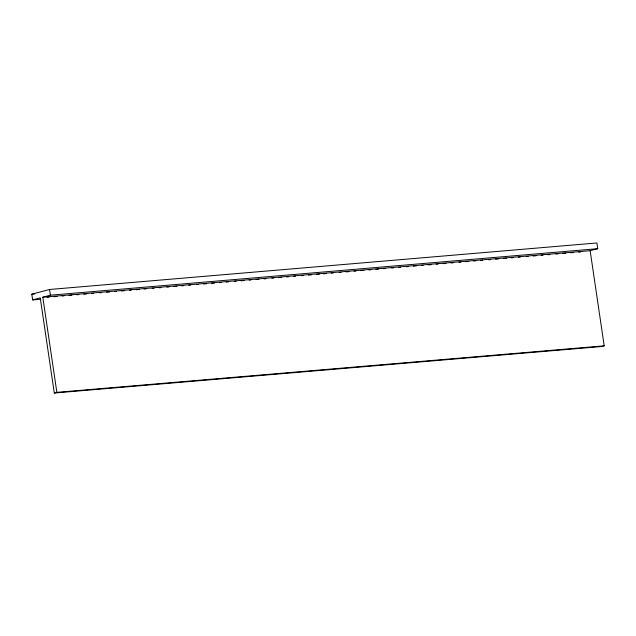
<?xml version="1.0" encoding="UTF-8"?>
<svg xmlns="http://www.w3.org/2000/svg" width="636" height="636" viewBox="0 0 636 636"><rect width="100%" height="100%" fill="white"/><g stroke="black" fill="none" stroke-linecap="round" stroke-linejoin="round"><path stroke-width="0.95" d="M31.8 294.19L49.56 289.483L596.902 242.968L597.745 248.684L590.152 250.703L42.803 297.211L56.858 392.348L54.291 393.032L40.243 297.887L32.643 299.906L31.8 294.19L34.765 293.935M42.803 297.211L50.403 295.191L597.745 248.684M590.152 250.703L604.2 345.841L601.632 346.517L54.291 393.032M47.167 297.298L49.147 297.131M54.1 296.71L57.065 296.463M62.018 296.042L63.998 295.875M68.942 295.454L71.916 295.199M76.861 294.778L78.84 294.611M83.793 294.19L86.758 293.935M91.711 293.514L93.691 293.347M99.629 292.846L101.609 292.679M106.554 292.258L109.527 292.004M114.472 291.582L116.452 291.415M121.404 290.994L124.37 290.739M129.323 290.318L131.302 290.151M136.247 289.73L139.22 289.483M144.165 289.062L146.145 288.887M152.084 288.386L154.063 288.219M159.016 287.798L160.995 287.631M166.934 287.122L168.914 286.955M173.859 286.534L176.832 286.287M181.777 285.866L183.756 285.691M188.709 285.278L190.689 285.103M196.627 284.602L198.607 284.435M203.552 284.014L206.525 283.759M211.47 283.338L214.443 283.092M219.388 282.67L221.368 282.495M226.321 282.082L228.3 281.907M234.239 281.406L236.218 281.239M241.163 280.818L244.137 280.563M249.081 280.142L251.061 279.975M256.014 279.554L258.979 279.299M263.932 278.886L265.912 278.711M271.85 278.21L273.83 278.043M278.775 277.622L281.748 277.368M286.693 276.946L288.672 276.779M293.625 276.358L295.605 276.191M301.544 275.69L303.523 275.515M308.468 275.094L311.441 274.847M316.386 274.426L319.359 274.172M323.319 273.838L326.284 273.583M331.237 273.162L333.216 272.995M339.155 272.494L341.135 272.319M346.079 271.898L349.053 271.651M353.998 271.23L355.977 271.063M360.93 270.642L363.895 270.387M368.848 269.966L370.828 269.799M375.773 269.378L378.746 269.123M383.691 268.702L385.67 268.535M391.609 268.034L393.589 267.867M398.541 267.446L400.521 267.279M406.46 266.77L408.439 266.603M413.384 266.182L416.357 265.928M421.302 265.506L423.282 265.339M428.235 264.918L431.2 264.671M436.153 264.25L438.132 264.083M443.077 263.662L446.051 263.407M450.996 262.986L452.975 262.819M458.914 262.31L460.893 262.143M465.846 261.722L468.812 261.476M473.764 261.054L475.744 260.887M480.689 260.466L482.668 260.299M488.607 259.79L490.587 259.623M495.539 259.202L498.505 258.947M503.458 258.526L506.423 258.28M511.376 257.858L513.355 257.691M518.3 257.27L520.28 257.103M526.218 256.594L528.198 256.427M533.151 256.006L536.116 255.751M541.069 255.33L543.049 255.163M547.994 254.742L549.973 254.575M555.912 254.074L557.891 253.907M562.844 253.486L565.809 253.231M570.762 252.81L573.728 252.556M578.681 252.134L580.66 251.967M32.643 299.906L40.561 299.23M56.858 392.348L604.2 345.841M49.56 289.483L50.403 295.191"/></g></svg>
